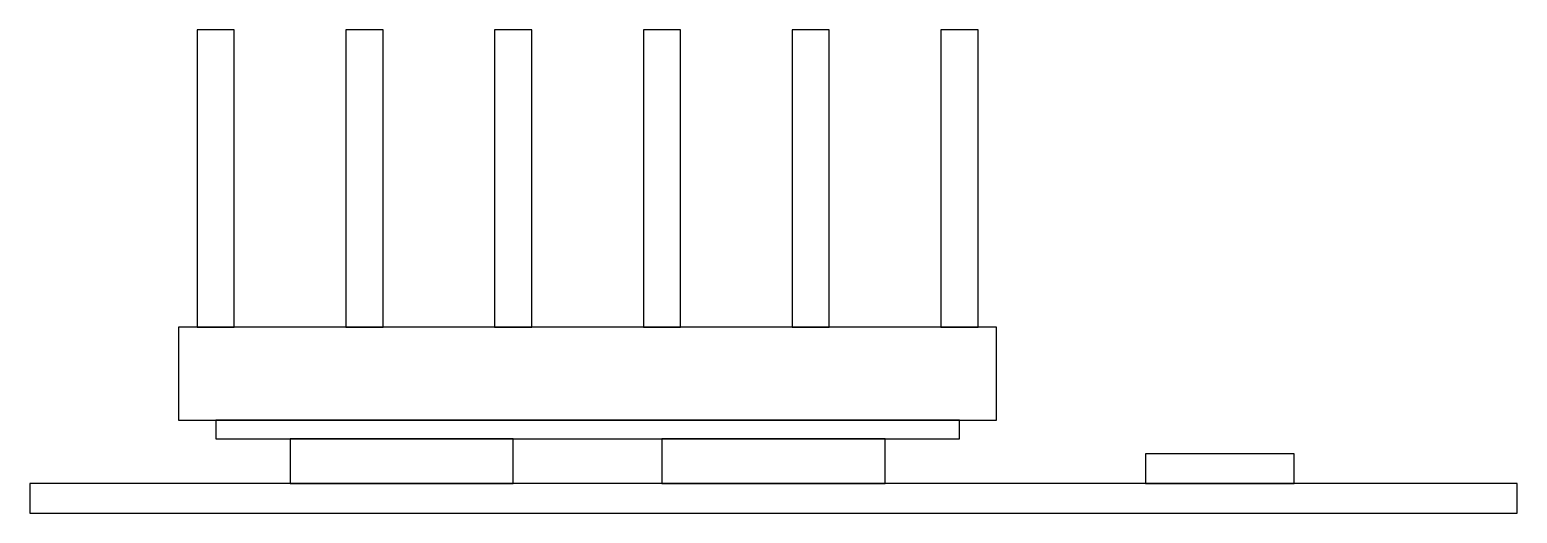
# Model space of a CAD drawing. Header units: millimetres. Extents: x 0 to 80, y 0 to 26.
import ezdxf

# ---------------------------------------------------------------- set-up
doc = ezdxf.new("R2010")
doc.units = ezdxf.units.MM
for name, color, linetype in [('Fin_1', 1, 'CONTINUOUS'), ('Fin_2', 2, 'CONTINUOUS'), ('Fin_3', 3, 'CONTINUOUS'), ('Fin_4', 4, 'CONTINUOUS'), ('Fin_5', 5, 'CONTINUOUS'), ('Fin_6', 6, 'CONTINUOUS'), ('Gate_driver', 4, 'CONTINUOUS'), ('Heat_sink', 6, 'CONTINUOUS'), ('MOSFET_Q1', 2, 'CONTINUOUS'), ('MOSFET_Q2', 3, 'CONTINUOUS'), ('PCB', 1, 'CONTINUOUS'), ('Thermal_pad', 5, 'CONTINUOUS')]:
    doc.layers.add(name, color=color, linetype=linetype)

msp = doc.modelspace()

# ---------------------------------------------------------------- linework, layer by layer
at = {"layer": 'Fin_1'}
msp.add_lwpolyline([(9, 10), (11, 10), (11, 26), (9, 26)], close=True, dxfattribs=at)
at = {"layer": 'Fin_2'}
msp.add_lwpolyline([(17, 10), (19, 10), (19, 26), (17, 26)], close=True, dxfattribs=at)
at = {"layer": 'Fin_3'}
msp.add_lwpolyline([(25, 10), (27, 10), (27, 26), (25, 26)], close=True, dxfattribs=at)
at = {"layer": 'Fin_4'}
msp.add_lwpolyline([(33, 10), (35, 10), (35, 26), (33, 26)], close=True, dxfattribs=at)
at = {"layer": 'Fin_5'}
msp.add_lwpolyline([(41, 10), (43, 10), (43, 26), (41, 26)], close=True, dxfattribs=at)
at = {"layer": 'Fin_6'}
msp.add_lwpolyline([(49, 10), (51, 10), (51, 26), (49, 26)], close=True, dxfattribs=at)
at = {"layer": 'Gate_driver'}
msp.add_lwpolyline([(60, 1.6), (68, 1.6), (68, 3.2), (60, 3.2)], close=True, dxfattribs=at)
at = {"layer": 'Heat_sink'}
msp.add_lwpolyline([(8, 5), (52, 5), (52, 10), (8, 10)], close=True, dxfattribs=at)
at = {"layer": 'MOSFET_Q1'}
msp.add_lwpolyline([(14, 1.6), (26, 1.6), (26, 4), (14, 4)], close=True, dxfattribs=at)
at = {"layer": 'MOSFET_Q2'}
msp.add_lwpolyline([(34, 1.6), (46, 1.6), (46, 4), (34, 4)], close=True, dxfattribs=at)
at = {"layer": 'PCB'}
msp.add_lwpolyline([(0, 0), (80, 0), (80, 1.6), (0, 1.6)], close=True, dxfattribs=at)
at = {"layer": 'Thermal_pad'}
msp.add_lwpolyline([(10, 4), (50, 4), (50, 5), (10, 5)], close=True, dxfattribs=at)

doc.saveas('drawing.dxf')
